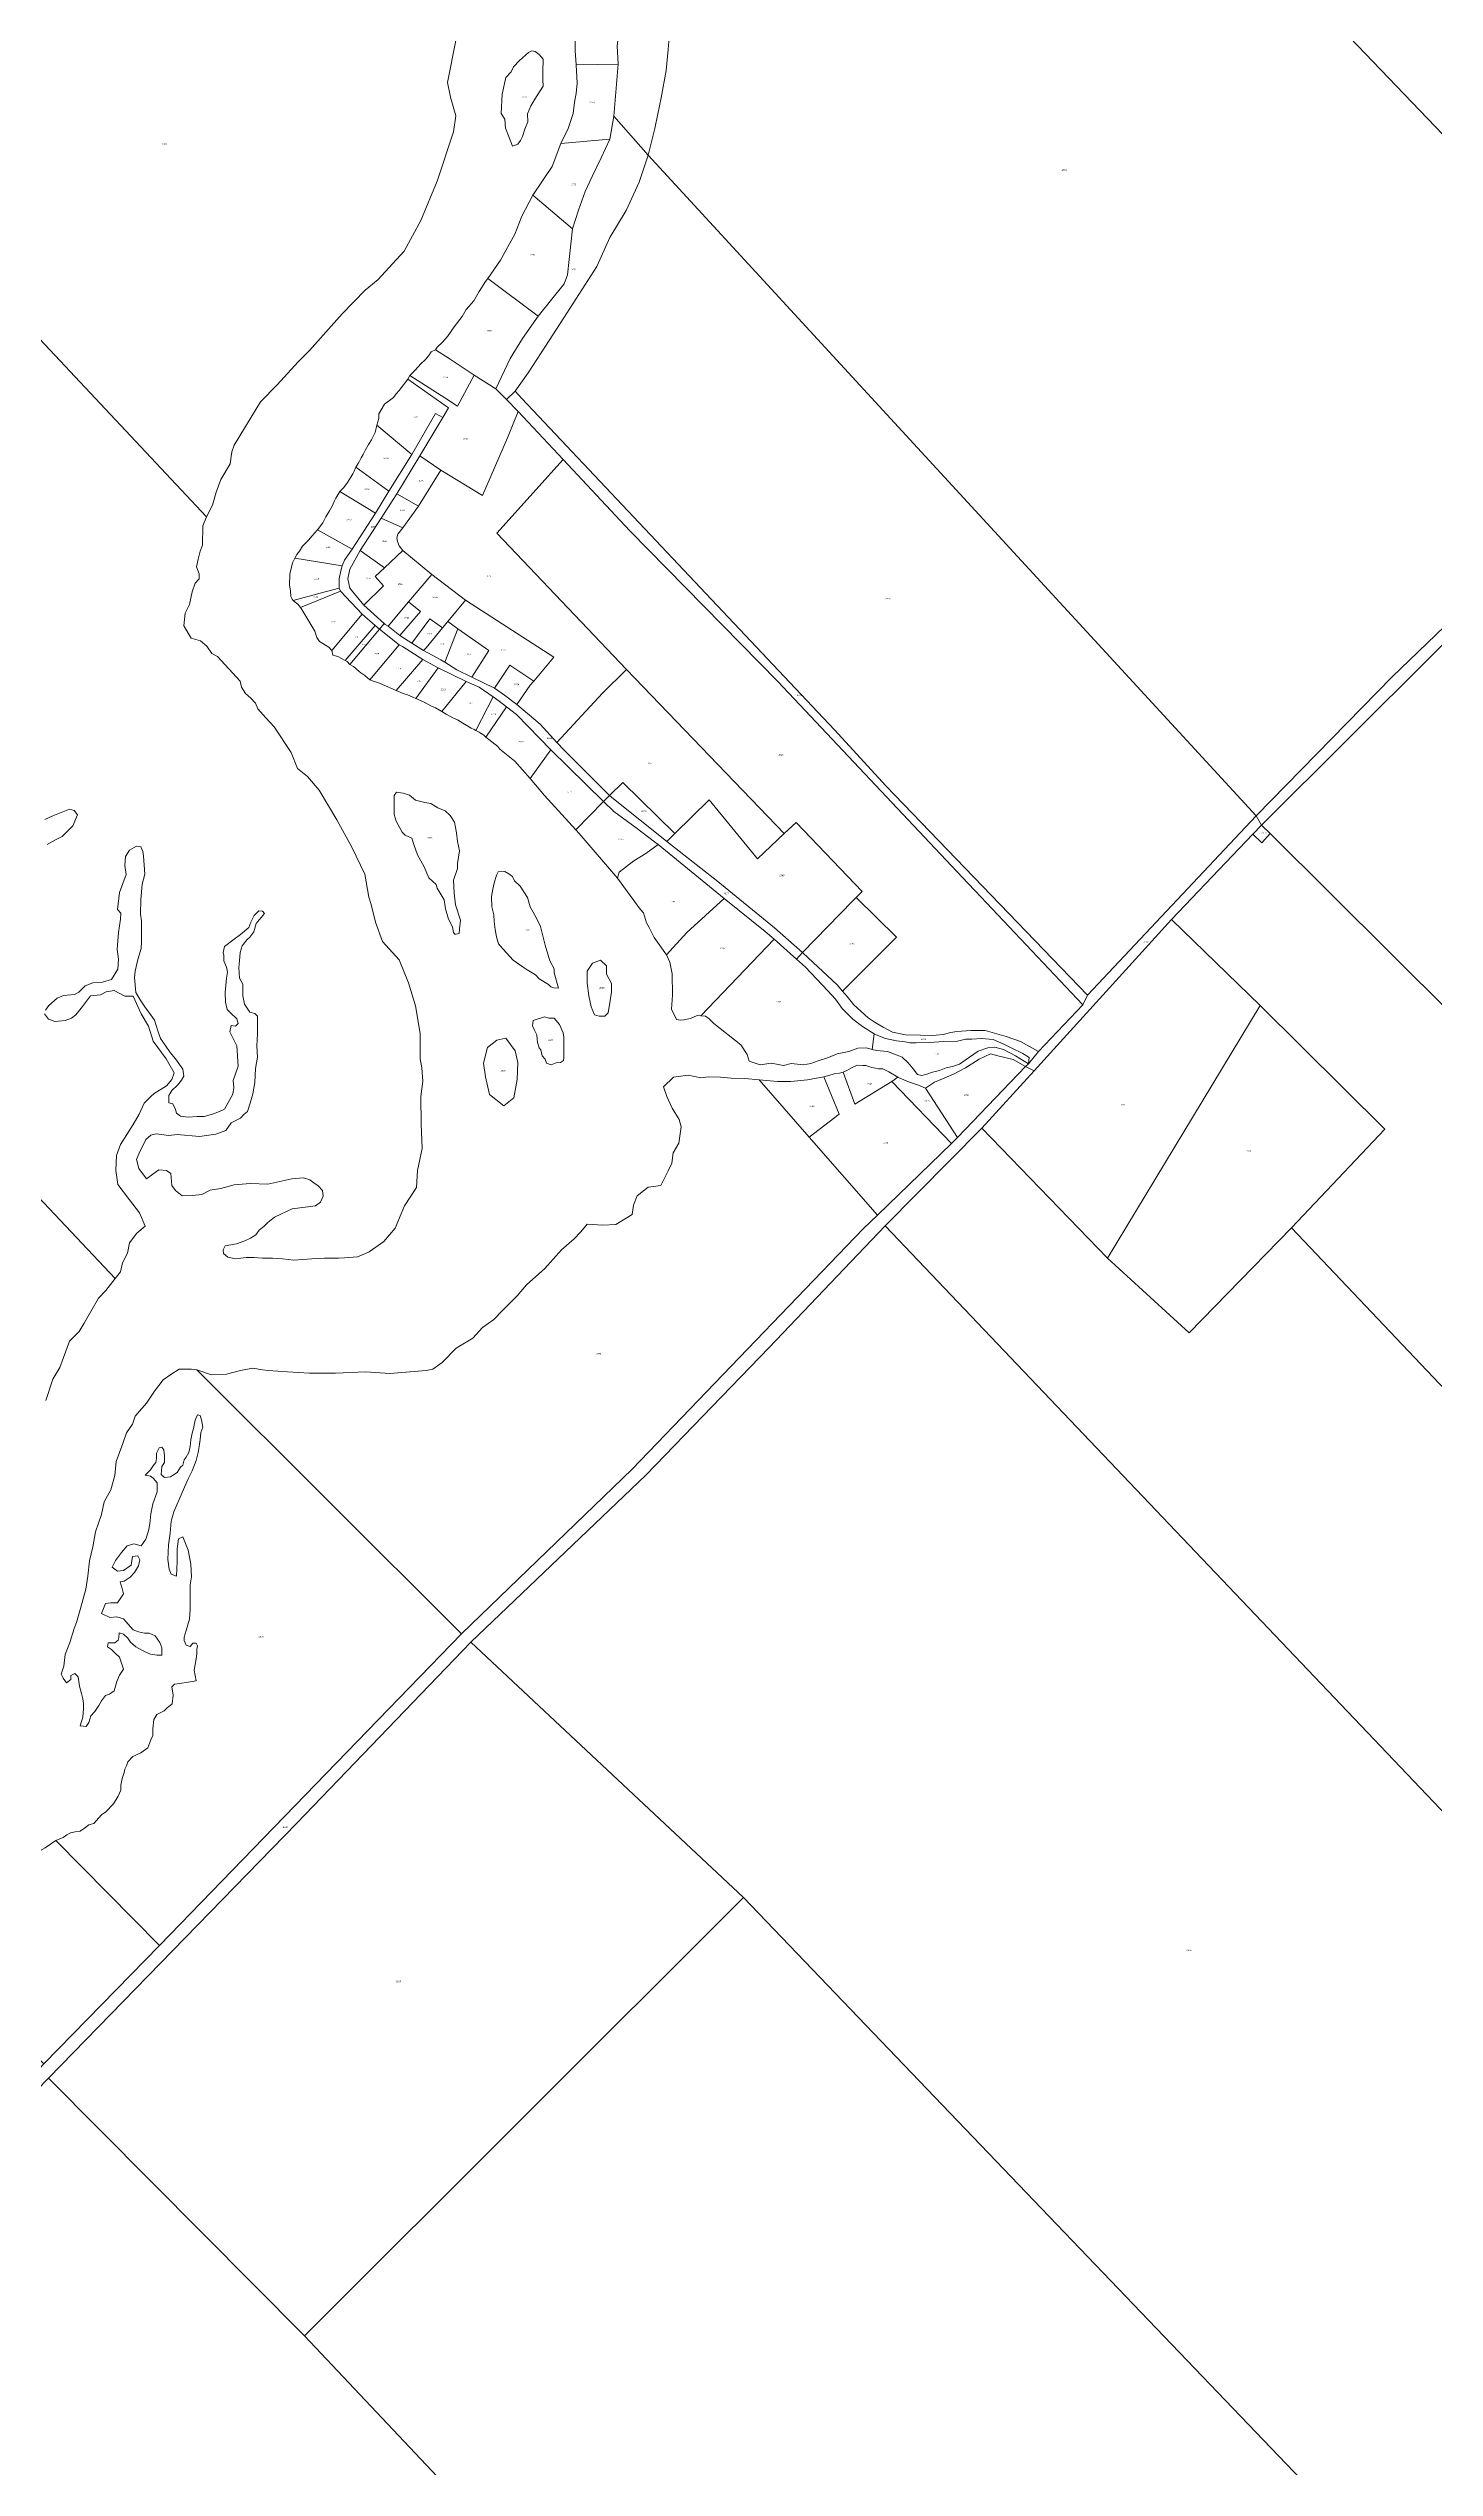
# Model space of a CAD drawing. Header units: metres. Extents: x 208626 to 229755, y 5040476 to 5064226.
# Drawn here: x 222826 to 224205, y 5048913 to 5051319 of the extents above; entities that cross this region are included whole.
import ezdxf

# ---------------------------------------------------------------- set-up
doc = ezdxf.new("R2010")
doc.units = ezdxf.units.M
doc.header["$LTSCALE"] = 0.56
doc.layers.add('6', color=7, linetype='Continuous', lineweight=13)
doc.layers.add('61', color=7, linetype='Continuous')

msp = doc.modelspace()

# ---------------------------------------------------------------- linework, layer by layer
at = {"layer": '6'}
msp.add_line((223649.9936, 5050322.1465), (223645.7301, 5050323.2212), dxfattribs=at)
for points in [[(223431.0944, 5052048.997), (223573.589, 5052203.8825), (223709.7287, 5052340.9046), (223720.8935, 5052352.0693), (223833.716, 5052475.9529), (224853.9733, 5051402.7264), (224454.3678, 5050984.5279), (224430.7102, 5051006.7648)], [(223344.7595, 5051368.2271), (223347.1307, 5051378.3045), (223405.137, 5051378.5748), (223402.8777, 5051367.905), (223396.8951, 5051350.1392), (223393.9636, 5051336.2144), (223391.9512, 5051321.3483), (223393.008, 5051302.9791), (223351.0826, 5051302.6249), (223350.0758, 5051316.6331), (223350.2815, 5051324.5523), (223348.5138, 5051341.9467), (223345.1547, 5051358.94)], [(223276.5351, 5051254.0937), (223277.4743, 5051273.346), (223281.2308, 5051289.7809), (223286.3961, 5051295.6505), (223288.7439, 5051300.3462), (223294.8483, 5051306.9201), (223303.7701, 5051314.668), (223307.0571, 5051316.3115), (223310.344, 5051315.6072), (223314.3575, 5051312.8979), (223318.3267, 5051308.0941), (223317.8571, 5051295.8853), (223317.8571, 5051287.4331), (223318.3267, 5051281.3287), (223311.7527, 5051270.9982), (223306.1179, 5051261.6068), (223302.8309, 5051253.6242), (223302.9134, 5051245.664), (223300.0524, 5051238.5114), (223297.6657, 5051231.0849), (223295.7874, 5051227.0936), (223292.97, 5051223.5718), (223287.8048, 5051221.6935), (223284.5178, 5051230.1458), (223280.7612, 5051239.5371), (223280.2917, 5051248.4589)], [(223335.8151, 5051224.2063), (223343.2775, 5051238.9987), (223348.2174, 5051254.2137), (223349.6006, 5051265.4767), (223351.0826, 5051273.9733), (223352.0706, 5051284.2484), (223351.0826, 5051302.6249), (223393.008, 5051302.9791), (223388.7439, 5051251.386), (223384.4524, 5051228.4978)], [(223271.047, 5050980.249), (223285.306, 5051010.268), (223297.6889, 5051030.1556), (223313.2211, 5051052.3804), (223339.1979, 5051084.5428), (223342.3421, 5051093.5707), (223347.5678, 5051139.2285), (223353.426, 5051157.7794), (223359.9782, 5051176.4981), (223367.1078, 5051191.5076), (223375.8694, 5051209.9012), (223384.4524, 5051228.4978), (223388.7439, 5051251.386), (223422.7109, 5051212.7487), (223413.7116, 5051185.7486), (223400.7124, 5051157.7485), (223384.7132, 5051130.7483), (223371.714, 5051101.7481), (223338.7156, 5051050.7477), (223320.7164, 5051022.7475), (223303.2714, 5050996.0816), (223290.383, 5050977.8561), (223281.6521, 5050969.6439)], [(223307.9077, 5051172.8037), (223327.2321, 5051201.3182), (223335.8151, 5051224.2063), (223384.4524, 5051228.4978), (223375.8694, 5051209.9012), (223367.1078, 5051191.5076), (223359.9782, 5051176.4981), (223353.426, 5051157.7794), (223347.5678, 5051139.2285)], [(223290.383, 5050977.8561), (223303.2714, 5050996.0816), (223320.7164, 5051022.7475), (223338.7156, 5051050.7477), (223371.714, 5051101.7481), (223384.7132, 5051130.7483), (223400.7124, 5051157.7485), (223413.7116, 5051185.7486), (223422.7109, 5051212.7487), (224027.6065, 5050555.4274), (223859.8653, 5050377.0473), (223659.5163, 5050585.1417), (223608.1005, 5050641.1117), (223297.1273, 5050970.7048)], [(223263.2508, 5051089.8131), (223275.7337, 5051108.3351), (223290.0388, 5051134.0843), (223297.0399, 5051152.0561), (223307.9077, 5051172.8037), (223347.5678, 5051139.2285), (223342.3421, 5051093.5707), (223339.1979, 5051084.5428), (223313.2211, 5051052.3804)], [(223211.009, 5051018.8985), (223212.8852, 5051021.5251), (223218.0011, 5051026.7797), (223223.1386, 5051032.3124), (223229.6593, 5051041.797), (223237.7608, 5051052.0721), (223241.7127, 5051058.9879), (223249.2214, 5051067.6822), (223254.7541, 5051076.9693), (223260.8796, 5051086.8491), (223263.2508, 5051089.8131), (223313.2211, 5051052.3804), (223297.6889, 5051030.1556), (223285.306, 5051010.268), (223271.047, 5050980.249), (223249.6585, 5050993.7576), (223224.8928, 5051010.268)], [(223185.5952, 5050993.3858), (223190.9303, 5050998.9185), (223196.6606, 5051005.2416), (223200.8102, 5051008.9959), (223204.3669, 5051013.5407), (223206.7381, 5051016.8998), (223211.009, 5051018.8985), (223224.8928, 5051010.268), (223249.6585, 5050993.7576), (223233.148, 5050962.9881), (223220.39, 5050971.2433)], [(223152.9007, 5050943.9299), (223154.6087, 5050950.7619), (223154.7234, 5050955.4834), (223160.352, 5050964.8643), (223169.2918, 5050971.5888), (223172.1586, 5050975.4045), (223174.925, 5050978.566), (223183.6192, 5050989.829), (223217.3881, 5050965.99), (223224.0493, 5050961.1695), (223218.3953, 5050951.8107), (223211.1907, 5050955.5344), (223187.4742, 5050914.9869)], [(223183.6192, 5050989.829), (223185.5952, 5050993.3858), (223220.39, 5050971.2433), (223233.148, 5050962.9881), (223249.6585, 5050993.7576), (223271.047, 5050980.249), (223281.6521, 5050969.6439), (223293.5612, 5050957.7348), (223282.9337, 5050931.4903), (223257.9137, 5050874.0569), (223216.5574, 5050899.479), (223195.6243, 5050913.4568), (223218.3953, 5050951.8107), (223224.0493, 5050961.1695), (223217.3881, 5050965.99)], [(223281.6521, 5050969.6439), (223290.383, 5050977.8561), (223297.1273, 5050970.7048), (223608.1005, 5050641.1117), (223659.5163, 5050585.1417), (223859.8653, 5050377.0473), (223855.0988, 5050367.5144), (223748.1547, 5050480.8509), (223740.7767, 5050488.6699), (223551.628, 5050689.1245), (223404.5415, 5050838.8819), (223338.1896, 5050909.9406), (223293.5612, 5050957.7348)], [(224027.6065, 5050555.4274), (224163.2107, 5050693.762), (224258.717, 5050785.7625), (224300.7157, 5050825.7631), (224432.7114, 5050961.7649), (224454.3678, 5050984.5279), (224463.5423, 5050974.9815), (224033.0671, 5050546.3265)], [(224033.0671, 5050546.3265), (224463.5423, 5050974.9815), (224960.7216, 5050454.7739), (225477.0583, 5049926.6098), (225275.6601, 5049722.5987), (225073.7454, 5049525.7771), (225066.7456, 5049518.777), (224041.6313, 5050537.813)], [(223115.4418, 5050791.2002), (223116.8826, 5050799.1247), (223118.118, 5050804.1226), (223120.5631, 5050809.7055), (223128.3289, 5050820.7537), (223151.4312, 5050856.6258), (223164.8188, 5050878.5933), (223187.4742, 5050914.9869), (223211.1907, 5050955.5344), (223218.3953, 5050951.8107), (223195.6243, 5050913.4568), (223172.6182, 5050875.8452), (223157.1768, 5050851.6891), (223136.3337, 5050819.2963), (223125.9331, 5050800.9182), (223123.9804, 5050791.1546), (223125.9331, 5050781.8791), (223139.9358, 5050764.9052), (223139.9521, 5050764.9215), (223159.9252, 5050746.9505), (223155.3724, 5050741.249), (223151.1021, 5050744.7337), (223138.1347, 5050756.2603), (223116.5049, 5050779.0679), (223115.4471, 5050781.8775)], [(223131.7212, 5050902.2541), (223134.1124, 5050906.0118), (223135.4789, 5050908.403), (223137.1869, 5050911.4774), (223139.2365, 5050914.8935), (223141.6277, 5050919.6759), (223144.3606, 5050924.8), (223147.435, 5050929.5825), (223151.1927, 5050936.7562), (223152.9007, 5050943.9299), (223187.4742, 5050914.9869), (223164.8188, 5050878.5933)], [(223172.7822, 5050831.9813), (223173.5868, 5050835.7359), (223178.6824, 5050841.9043), (223194.1234, 5050863.5502), (223216.5574, 5050899.479), (223257.9137, 5050874.0569), (223282.9337, 5050931.4903), (223293.5612, 5050957.7348), (223338.1896, 5050909.9406), (223272.3125, 5050836.6806), (223401.2236, 5050701.2349), (223377.4611, 5050677.4725), (223332.0324, 5050628.502), (223315.3478, 5050646.6526), (223292.1707, 5050666.3591), (223305.3287, 5050685.3515), (223308.9118, 5050689.5888), (223329.0437, 5050713.3958), (223240.9365, 5050769.9785), (223207.3882, 5050795.7249), (223178.4979, 5050819.2832), (223174.9277, 5050824.2039), (223173.3186, 5050828.2267)], [(223115.9452, 5050878.0723), (223120.0286, 5050882.0841), (223123.5227, 5050887.2235), (223126.9387, 5050892.3476), (223128.9884, 5050895.7636), (223130.3548, 5050898.4965), (223131.7212, 5050902.2541), (223164.8188, 5050878.5933), (223151.4312, 5050856.6258)], [(223172.6182, 5050875.8452), (223195.6243, 5050913.4568), (223216.5574, 5050899.479), (223194.1234, 5050863.5502)], [(223272.3125, 5050836.6806), (223338.1896, 5050909.9406), (223404.5415, 5050838.8819), (223551.628, 5050689.1245), (223740.7767, 5050488.6699), (223748.1547, 5050480.8509), (223855.0988, 5050367.5144), (223811.3099, 5050321.1966), (223793.1347, 5050330.9715), (223778.9343, 5050336.1392), (223758.1806, 5050342.0932), (223743.8812, 5050342.0932), (223730.0047, 5050340.9272), (223723.9026, 5050339.9101), (223716.4444, 5050338.2151), (223709.3252, 5050337.5371), (223704.9181, 5050337.1981), (223693.7308, 5050337.5371), (223678.8144, 5050337.8761), (223666.0289, 5050340.5044), (223656.496, 5050345.2709), (223648.5518, 5050350.0373), (223641.5593, 5050354.4972), (223627.5486, 5050367.4749), (223620.9048, 5050375.8518), (223616.1741, 5050381.2351), (223666.3366, 5050431.0968), (223666.6962, 5050431.4542), (223669.9091, 5050434.7162), (223629.857, 5050474.2496), (223635.7823, 5050480.3077), (223570.125, 5050549.034), (223558.241, 5050537.8702), (223401.2236, 5050701.2349)], [(223093.7369, 5050839.9241), (223099.0382, 5050846.9448), (223102.1187, 5050852.8909), (223105.7007, 5050858.7296), (223108.3514, 5050863.3861), (223110.214, 5050868.186), (223112.005, 5050871.4814), (223115.9452, 5050878.0723), (223151.4312, 5050856.6258), (223128.3289, 5050820.7537)], [(223157.1768, 5050851.6891), (223172.6182, 5050875.8452), (223194.1234, 5050863.5502), (223178.6824, 5050841.9043)], [(223136.3337, 5050819.2963), (223157.1768, 5050851.6891), (223178.6824, 5050841.9043), (223173.5868, 5050835.7359), (223172.7822, 5050831.9813), (223173.3186, 5050828.2267), (223174.9277, 5050824.2039), (223178.4979, 5050819.2832), (223160.4456, 5050802.2125)], [(223071.3137, 5050811.6623), (223073.1763, 5050815.4234), (223075.9703, 5050818.8621), (223078.9075, 5050823.8052), (223084.7103, 5050829.7513), (223088.3639, 5050834.1213), (223090.6564, 5050836.7004), (223093.7369, 5050839.9241), (223128.3289, 5050820.7537), (223120.5631, 5050809.7055), (223118.118, 5050804.1226)], [(223065.9407, 5050785.0124), (223066.084, 5050796.0449), (223069.0212, 5050807.149), (223071.3137, 5050811.6623), (223118.118, 5050804.1226), (223116.8826, 5050799.1247), (223115.4418, 5050791.2002), (223115.4471, 5050781.8775), (223096.2624, 5050776.8533), (223069.666, 5050769.5382), (223068.3765, 5050771.1143), (223067.0869, 5050773.6933), (223067.0153, 5050779.2096)], [(223123.9804, 5050791.1546), (223125.9331, 5050800.9182), (223136.3337, 5050819.2963), (223160.4456, 5050802.2125), (223150.9546, 5050793.6299), (223159.3938, 5050784.3467), (223139.9521, 5050764.9215), (223139.9358, 5050764.9052), (223125.9331, 5050781.8791)], [(223139.9521, 5050764.9215), (223159.3938, 5050784.3467), (223150.9546, 5050793.6299), (223160.4456, 5050802.2125), (223178.4979, 5050819.2832), (223207.3882, 5050795.7249), (223184.1917, 5050768.3954), (223163.9581, 5050744.1666), (223161.1879, 5050745.8143), (223159.9252, 5050746.9505)], [(223175.5961, 5050735.0081), (223196.112, 5050758.6895), (223184.1917, 5050768.3954), (223207.3882, 5050795.7249), (223240.9365, 5050769.9785), (223223.2999, 5050748.8888), (223223.3132, 5050748.8789), (223218.0481, 5050742.5055), (223205.4932, 5050751.5776), (223187.6284, 5050727.3372)], [(223069.666, 5050769.5382), (223096.2624, 5050776.8533), (223115.4471, 5050781.8775), (223116.5049, 5050779.0679), (223076.8299, 5050762.625), (223074.036, 5050765.9562), (223071.457, 5050768.1054)], [(223076.8299, 5050762.625), (223116.5049, 5050779.0679), (223138.1347, 5050756.2603), (223107.9932, 5050719.9994), (223105.056, 5050723.1515), (223095.8144, 5050729.026), (223092.9489, 5050732.9662), (223091.0146, 5050739.0555), (223078.0478, 5050760.834)], [(223107.9932, 5050719.9994), (223138.1347, 5050756.2603), (223151.1021, 5050744.7337), (223121.3898, 5050709.9699), (223114.0109, 5050714.0533), (223108.8529, 5050715.1995)], [(223163.9581, 5050744.1666), (223184.1917, 5050768.3954), (223196.112, 5050758.6895), (223175.5961, 5050735.0081)], [(223187.6284, 5050727.3372), (223205.4932, 5050751.5776), (223218.0481, 5050742.5055), (223201.7248, 5050722.7462), (223199.3079, 5050720.0385)], [(223199.3079, 5050720.0385), (223201.7248, 5050722.7462), (223218.0481, 5050742.5055), (223223.3132, 5050748.8789), (223233.229, 5050741.4918), (223220.488, 5050708.3142), (223216.3988, 5050710.7389)], [(223223.2999, 5050748.8888), (223240.9365, 5050769.9785), (223329.0437, 5050713.3958), (223308.9118, 5050689.5888), (223285.0986, 5050705.4713), (223269.8098, 5050682.5256), (223247.1435, 5050693.5272), (223264.2067, 5050719.8795), (223233.229, 5050741.4918), (223223.3132, 5050748.8789)], [(223121.3898, 5050709.9699), (223151.1021, 5050744.7337), (223155.3724, 5050741.249), (223125.9031, 5050706.1013), (223123.1091, 5050709.1102)], [(223125.9031, 5050706.1013), (223155.3724, 5050741.249), (223175.0577, 5050725.5299), (223145.8905, 5050690.8063), (223140.8041, 5050695.033), (223136.864, 5050697.8628), (223135.2162, 5050698.9374), (223129.7, 5050704.0954)], [(223145.8905, 5050690.8063), (223175.0577, 5050725.5299), (223178.4341, 5050723.8367), (223198.6493, 5050710.8744), (223171.9674, 5050680.2036), (223158.4991, 5050686.078), (223153.8425, 5050688.1556), (223150.2606, 5050689.0153)], [(223155.3724, 5050741.249), (223159.9252, 5050746.9505), (223161.1879, 5050745.8143), (223163.9581, 5050744.1666), (223175.5961, 5050735.0081), (223187.6284, 5050727.3372), (223199.3079, 5050720.0385), (223216.3988, 5050710.7389), (223220.488, 5050708.3142), (223232.4434, 5050700.6628), (223247.1435, 5050693.5272), (223269.8098, 5050682.5256), (223279.6484, 5050675.5315), (223292.1707, 5050666.3591), (223315.3478, 5050646.6526), (223332.0324, 5050628.502), (223339.073, 5050620.8428), (223384.4154, 5050575.7604), (223378.4531, 5050569.6773), (223326.0544, 5050621.0362), (223291.8495, 5050656.4503), (223281.9185, 5050664.0079), (223274.3405, 5050669.5972), (223268.4823, 5050673.9908), (223254.5285, 5050683.4613), (223241.7781, 5050689.1843), (223213.793, 5050702.5756), (223198.6493, 5050710.8744), (223178.4341, 5050723.8367), (223175.0577, 5050725.5299)], [(223220.488, 5050708.3142), (223233.229, 5050741.4918), (223264.2067, 5050719.8795), (223247.1435, 5050693.5272), (223232.4434, 5050700.6628)], [(223171.9674, 5050680.2036), (223198.6493, 5050710.8744), (223213.793, 5050702.5756), (223191.525, 5050672.2158), (223188.6594, 5050673.6486), (223183.1432, 5050675.9769), (223178.8448, 5050677.0514)], [(223191.525, 5050672.2158), (223213.793, 5050702.5756), (223241.7781, 5050689.1843), (223217.3153, 5050659.4639), (223211.2259, 5050663.0459), (223206.3544, 5050664.8369), (223199.8352, 5050668.6338)], [(223269.8098, 5050682.5256), (223285.0986, 5050705.4713), (223308.9118, 5050689.5888), (223305.3287, 5050685.3515), (223292.1707, 5050666.3591), (223279.6484, 5050675.5315)], [(223332.0324, 5050628.502), (223377.4611, 5050677.4725), (223401.2236, 5050701.2349), (223558.241, 5050537.8702), (223531.6158, 5050512.8586), (223483.2968, 5050571.3154), (223449.3324, 5050537.8106), (223397.5991, 5050588.8196), (223384.4154, 5050575.7604), (223339.073, 5050620.8428)], [(223217.3153, 5050659.4639), (223241.7781, 5050689.1843), (223254.5285, 5050683.4613), (223268.4823, 5050673.9908), (223251.1292, 5050640.4078), (223249.4815, 5050641.2674), (223246.4726, 5050642.8435), (223238.4489, 5050647.715), (223232.9327, 5050651.0821), (223228.2761, 5050652.8731), (223221.7569, 5050656.7416)], [(223251.1292, 5050640.4078), (223268.4823, 5050673.9908), (223274.3405, 5050669.5972), (223281.9185, 5050664.0079), (223261.3007, 5050633.7671), (223259.4394, 5050635.4646), (223258.0782, 5050636.6109), (223257.0753, 5050637.184), (223255.6425, 5050638.1869), (223254.4962, 5050638.7601), (223253.2067, 5050639.4765)], [(223261.3007, 5050633.7671), (223281.9185, 5050664.0079), (223291.8495, 5050656.4503), (223326.0544, 5050621.0362), (223305.4969, 5050592.5322), (223290.1348, 5050609.9374), (223275.1346, 5050621.9372), (223273.1124, 5050624.4162)], [(223305.4969, 5050592.5322), (223326.0544, 5050621.0362), (223378.4531, 5050569.6773), (223350.7885, 5050541.6612), (223319.6209, 5050575.693)], [(223384.4154, 5050575.7604), (223397.5991, 5050588.8196), (223449.3324, 5050537.8106), (223441.469, 5050530.0711), (223386.2228, 5050573.9634)], [(223350.7885, 5050541.6612), (223378.4531, 5050569.6773), (223388.5751, 5050559.7562), (223410.6934, 5050543.5163), (223428.9243, 5050529.7793), (223432.8395, 5050527.0514), (223420.4447, 5050518.1156), (223408.3381, 5050510.9093), (223393.9256, 5050499.6676), (223392.1961, 5050493.6143), (223354.1613, 5050537.9784)], [(223378.4531, 5050569.6773), (223384.4154, 5050575.7604), (223386.2228, 5050573.9634), (223441.469, 5050530.0711), (223491.9395, 5050490.1031), (223548.4447, 5050444.0313), (223576.2698, 5050419.461), (223570.4388, 5050412.8574), (223548.247, 5050432.8883), (223539.2186, 5050440.461), (223498.247, 5050473.4054), (223432.8395, 5050527.0514), (223428.9243, 5050529.7793), (223410.6934, 5050543.5163), (223388.5751, 5050559.7562)], [(223441.469, 5050530.0711), (223449.3324, 5050537.8106), (223483.2968, 5050571.3154), (223531.6158, 5050512.8586), (223558.241, 5050537.8702), (223570.125, 5050549.034), (223635.7823, 5050480.3077), (223629.857, 5050474.2496), (223626.5281, 5050470.8461), (223576.2698, 5050419.461), (223548.4447, 5050444.0313), (223491.9395, 5050490.1031)], [(223798.2352, 5050306.254), (223801.3482, 5050308.7444), (223811.3099, 5050321.1966), (223855.0988, 5050367.5144), (223859.8653, 5050377.0473), (224027.6065, 5050555.4274), (224033.0671, 5050546.3265), (224024.4688, 5050537.3068), (223943.4915, 5050452.3604), (223806.7072, 5050302.0514)], [(223943.4915, 5050452.3604), (224024.4688, 5050537.3068), (224033.4868, 5050528.7635), (224041.6313, 5050537.813), (225066.7456, 5049518.777), (224865.7525, 5049299.7742), (224062.7348, 5050145.7605), (224155.7317, 5050243.7618), (224031.7292, 5050366.7597)], [(224024.4688, 5050537.3068), (224033.0671, 5050546.3265), (224041.6313, 5050537.813), (224033.4868, 5050528.7635)], [(223392.1961, 5050493.6143), (223393.9256, 5050499.6676), (223408.3381, 5050510.9093), (223420.4447, 5050518.1156), (223432.8395, 5050527.0514), (223498.247, 5050473.4054), (223461.0881, 5050439.4231), (223440.9105, 5050417.2277), (223428.846, 5050434.6011), (223423.6154, 5050444.3233), (223421.0252, 5050449.1744), (223417.9914, 5050459.1861), (223414.6541, 5050462.8268), (223408.5864, 5050471.3216)], [(223266.8179, 5050475.1729), (223268.0595, 5050482.6223), (223269.4749, 5050488.6247), (223271.7182, 5050496.4764), (223273.6466, 5050499.6939), (223280.1648, 5050500.0043), (223284.1999, 5050497.8315), (223287.6142, 5050495.038), (223289.665, 5050490.868), (223295.374, 5050485.7262), (223302.8234, 5050474.2417), (223305.3685, 5050465.0695), (223309.9624, 5050456.7046), (223313.3767, 5050450.4968), (223315.5494, 5050445.5305), (223316.4806, 5050441.4954), (223320.2053, 5050426.907), (223324.8963, 5050411.3435), (223329.2067, 5050403.3172), (223329.1546, 5050399.2646), (223333.5807, 5050384.2993), (223328.5859, 5050384.3833), (223325.7924, 5050385.6249), (223323.6196, 5050387.7976), (223314.3419, 5050393.2824), (223310.5832, 5050397.4198), (223302.513, 5050402.386), (223298.4779, 5050405.1796), (223288.5454, 5050412.0082), (223278.5414, 5050423.0764), (223273.9569, 5050428.1485), (223271.7842, 5050435.2876), (223270.5966, 5050442.636), (223269.6115, 5050450.4968), (223269.3011, 5050457.015), (223267.1283, 5050465.0852)], [(223440.9105, 5050417.2277), (223461.0881, 5050439.4231), (223498.247, 5050473.4054), (223539.2186, 5050440.461), (223548.247, 5050432.8883), (223475.2529, 5050356.5762), (223471.5435, 5050356.8136), (223464.7237, 5050353.972), (223458.3235, 5050352.7453), (223454.9679, 5050352.2788), (223451.0324, 5050352.9146), (223446.072, 5050363.2797), (223446.9728, 5050377.2419), (223446.5224, 5050398.4103), (223444.2704, 5050410.1205)], [(223576.2698, 5050419.461), (223626.5281, 5050470.8461), (223629.857, 5050474.2496), (223669.9091, 5050434.7162), (223666.6962, 5050431.4542), (223666.3366, 5050431.0968), (223616.1741, 5050381.2351), (223610.7527, 5050387.4043), (223582.0465, 5050414.3601)], [(223754.6659, 5050244.8597), (223806.7072, 5050302.0514), (223943.4915, 5050452.3604), (224031.7292, 5050366.7597), (223879.7366, 5050115.7577)], [(223362.0567, 5050389.058), (223362.0567, 5050401.1182), (223367.3134, 5050408.9411), (223375.1983, 5050411.8747), (223381.4406, 5050406.3335), (223381.4406, 5050398.1847), (223386.3686, 5050388.7321), (223386.3686, 5050380.2573), (223385.0545, 5050371.7826), (223383.0832, 5050359.7223), (223379.7979, 5050356.1368), (223373.8842, 5050356.1368), (223369.2846, 5050357.7666), (223365.9992, 5050365.5895), (223363.6994, 5050376.3459)], [(223475.2529, 5050356.5762), (223548.247, 5050432.8883), (223570.4388, 5050412.8574), (223579.2459, 5050404.908), (223601.6507, 5050381.453), (223609.0023, 5050373.0512), (223615.6537, 5050363.9492), (223626.506, 5050353.447), (223635.9581, 5050346.0954), (223647.6958, 5050338.6873), (223645.7301, 5050323.2212), (223639.9533, 5050324.6773), (223631.2517, 5050324.6106), (223622.3424, 5050320.9953), (223610.78, 5050318.7366), (223602.2554, 5050315.3268), (223592.0257, 5050311.9169), (223584.6377, 5050309.0753), (223577.2496, 5050307.9387), (223564.9756, 5050309.2326), (223557.3587, 5050307.3704), (223545.1583, 5050309.683), (223534.3489, 5050307.8814), (223523.0891, 5050311.4846), (223521.2875, 5050318.2405), (223514.982, 5050327.6987), (223488.0098, 5050348.8807), (223483.3036, 5050353.5869), (223479.942, 5050356.2762)], [(223879.7366, 5050115.7577), (224031.7292, 5050366.7597), (224155.7317, 5050243.7618), (224062.7348, 5050145.7605), (223961.1695, 5050041.2234)], [(223307.7897, 5050346.5155), (223308.4104, 5050352.1025), (223319.5845, 5050355.5169), (223323.93, 5050354.2753), (223329.2067, 5050354.2753), (223334.4834, 5050348.0675), (223338.2081, 5050339.6869), (223338.8288, 5050335.3414), (223338.7019, 5050322.4302), (223338.8015, 5050314.5409), (223338.5184, 5050312.062), (223335.4145, 5050310.1996), (223331.3794, 5050309.8893), (223326.1028, 5050308.0269), (223321.7573, 5050309.5789), (223320.2053, 5050313.614), (223317.3994, 5050316.695), (223315.8598, 5050322.9257), (223314.3079, 5050324.7881), (223312.7047, 5050329.9853), (223312.4455, 5050333.479), (223312.1351, 5050337.8245), (223309.2062, 5050342.9134)], [(223258.8955, 5050309.5257), (223262.838, 5050325.1714), (223272.037, 5050332.3423), (223281.2361, 5050334.2981), (223290.4352, 5050321.9119), (223293.0635, 5050310.1776), (223292.4065, 5050293.2281), (223289.1211, 5050274.9748), (223279.2649, 5050267.1519), (223264.8092, 5050278.2343), (223260.8667, 5050295.8357)], [(223698.5459, 5050284.5316), (223707.5542, 5050290.7936), (223715.557, 5050294.0888), (223727.2578, 5050298.7827), (223738.624, 5050304.9162), (223752.2758, 5050313.3898), (223763.3691, 5050318.7062), (223770.8404, 5050316.8383), (223785.783, 5050313.1027), (223798.2352, 5050306.254), (223730.4198, 5050235.6723)], [(223533.055, 5050293.0784), (223551.4225, 5050291.4476), (223558.5308, 5050291.3114), (223564.7569, 5050291.3114), (223581.3798, 5050293.0177), (223597.5092, 5050296.0495), (223612.6978, 5050258.9357), (223582.8909, 5050236.0443)], [(223582.8909, 5050236.0443), (223612.6978, 5050258.9357), (223597.5092, 5050296.0495), (223608.0084, 5050298.9924), (223613.2862, 5050299.6401), (223616.7616, 5050300.5879), (223628.263, 5050268.8975), (223665.1863, 5050291.2643), (223724.7346, 5050229.7551), (223650.9467, 5050158.4795)], [(223616.7616, 5050300.5879), (223620.5831, 5050302.1361), (223622.9225, 5050303.4314), (223625.6129, 5050305.2798), (223630.7677, 5050307.542), (223636.3014, 5050307.166), (223639.445, 5050307.166), (223643.2174, 5050305.9085), (223645.1036, 5050305.2798), (223648.876, 5050304.651), (223652.0197, 5050304.0223), (223656.4208, 5050304.0223), (223662.0794, 5050300.8786), (223671.3061, 5050295.5011), (223665.1863, 5050291.2643), (223628.263, 5050268.8975)], [(223665.1863, 5050291.2643), (223671.3061, 5050295.5011), (223680.9414, 5050291.4476), (223691.6298, 5050287.6753), (223698.5459, 5050284.5316), (223730.4198, 5050235.6723), (223724.7346, 5050229.7551)], [(223658.7371, 5050147.7542), (223754.6659, 5050244.8597), (223879.7366, 5050115.7577), (223961.1695, 5050041.2234), (224062.7348, 5050145.7605), (224865.7525, 5049299.7742), (224670.7592, 5049084.7716)], [(223246.3038, 5049733.8055), (223420.2937, 5049899.6076), (223543.1479, 5050026.8154), (223658.7371, 5050147.7542), (224670.7592, 5049084.7716), (224286.0008, 5048678.0242), (223517.7552, 5049479.7532)], [(222826.0911, 5049300.0643), (223073.3373, 5049553.6747), (223246.3038, 5049733.8055), (223517.7552, 5049479.7532), (223080.7688, 5049043.7473)], [(222678.1442, 5049460.5824), (222684.5611, 5049463.4344), (222702.9207, 5049469.3166), (222713.6156, 5049474.3075), (222727.519, 5049479.2985), (222734.4707, 5049482.6852), (222741.4224, 5049487.3197), (222754.2563, 5049493.7366), (222764.4165, 5049498.3711), (222773.3289, 5049502.4708), (222781.1718, 5049507.1053), (222809.1568, 5049521.5434), (222822.882, 5049529.0298), (222833.2204, 5049536.338), (222936.5506, 5049432.1315), (222821.581, 5049314.197)], [(223080.7688, 5049043.7473), (223517.7552, 5049479.7532), (224286.0008, 5048678.0242), (224070.7788, 5048455.7634), (223851.7855, 5048241.7604), (223659.7812, 5048445.7571), (223317.774, 5048792.7513)], [(222436.9353, 5048897.251), (222583.0951, 5049050.1274), (222826.0911, 5049300.0643), (223080.7688, 5049043.7473), (223317.774, 5048792.7513), (222937.7861, 5048404.7462)]]:
    msp.add_lwpolyline(points, close=True, dxfattribs=at)
for points in [[(223235.7587, 5051846.9365), (223431.0944, 5052048.997), (224430.7102, 5051006.7648)], [(223231.2631, 5051326.6869), (223223.2013, 5051284.9124), (223226.1329, 5051270.2547), (223231.4566, 5051251.7459), (223229.1088, 5051235.7806), (223212.9722, 5051186.6491), (223196.4834, 5051147.7828), (223179.9946, 5051117.1608), (223164.6836, 5051100.672), (223154.0837, 5051088.8943), (223141.1282, 5051078.2944), (223118.3273, 5051054.846), (223085.8923, 5051018.501), (223074.4248, 5051007.0336), (223053.5749, 5050984.0987), (223036.895, 5050967.4188), (223010.7933, 5050924.1168), (223008.4972, 5050917.612), (223006.694, 5050905.6702), (222997.4707, 5050889.9564), (222993.0298, 5050877.317), (222989.14, 5050864.587), (222983.2342, 5050852.7753), (222620.715, 5051238.7362)], [(223444.7074, 5051341.7489), (223442.708, 5051317.7489), (223440.7086, 5051296.7489), (223435.7093, 5051269.7488), (223432.399, 5051253.797), (223429.4085, 5051239.307), (223422.7109, 5051212.7487), (223388.7439, 5051251.386), (223393.008, 5051302.9791), (223391.9512, 5051321.3483)], [(224258.717, 5050785.7625), (224163.2107, 5050693.762), (224027.6065, 5050555.4274), (223422.7109, 5051212.7487), (223429.4085, 5051239.307), (223432.399, 5051253.797), (223435.7093, 5051269.7488), (223440.7086, 5051296.7489), (223442.708, 5051317.7489), (223444.7074, 5051341.7489)], [(222620.715, 5051238.7362), (222983.2342, 5050852.7753), (222979.6037, 5050843.9117), (222979.2969, 5050824.7226), (222976.8362, 5050818.8167), (222974.8676, 5050810.9423), (222973.3911, 5050803.0678), (222975.8519, 5050796.1777), (222975.8519, 5050791.2562), (222971.8504, 5050786.7918), (222968.9617, 5050778.4602), (222966.5009, 5050765.6642), (222961.9438, 5050757.0723), (222960.5951, 5050744.5016), (222967.9774, 5050732.1978), (222977.3283, 5050729.737), (222983.7263, 5050724.3233), (222988.6478, 5050716.941), (222994.1064, 5050714.0299), (223016.7006, 5050689.3804), (223018.177, 5050683.4746), (223022.1143, 5050677.0766), (223027.528, 5050672.6472), (223031.9573, 5050667.7257), (223034.4181, 5050661.8199), (223042.2925, 5050652.9611), (223050.6592, 5050644.1023), (223067.3924, 5050618.5104), (223073.7904, 5050602.7615), (223083.6668, 5050594.6374), (223095.4451, 5050581.1067), (223113.0843, 5050551.4745), (223127.8894, 5050524.3317), (223140.7232, 5050497.4407), (223144.6604, 5050474.8016), (223147.1212, 5050467.4193), (223151.5506, 5050449.7018), (223158.4211, 5050430.4711)], [(223170.0063, 5050556.9912), (223170.0063, 5050566.8343), (223170.0063, 5050575.693), (223172.4671, 5050579.1381), (223178.8651, 5050578.1538), (223185.2631, 5050576.1852), (223191.1689, 5050571.2637), (223200.5198, 5050568.8029), (223206.4257, 5050567.8186), (223213.3158, 5050563.3892), (223220.7189, 5050560.4445), (223225.6196, 5050556.0069), (223230.049, 5050549.1168), (223232.0176, 5050538.7816), (223233.0088, 5050530.1294), (223234.9705, 5050520.5719), (223233.1754, 5050508.157), (223233.0088, 5050503.0916), (223228.9122, 5050491.6211), (223229.5569, 5050478.7389), (223231.0333, 5050466.9272), (223235.9548, 5050451.6704), (223234.9705, 5050443.3038), (223234.6475, 5050438.3649), (223231.5255, 5050437.8901), (223230.2784, 5050437.8885), (223228.9185, 5050439.4054), (223228.0804, 5050445.2724), (223224.1432, 5050452.6547), (223221.1902, 5050462.99), (223219.7138, 5050471.8487), (223212.8236, 5050483.6604), (223211.8393, 5050487.1055), (223204.457, 5050493.9956), (223200.0277, 5050504.823), (223193.1375, 5050516.6347), (223189.6924, 5050526.9699), (223187.7238, 5050533.3679), (223180.8337, 5050536.3208), (223177.8808, 5050539.2737)], [(222824.9108, 5050527.1775), (222833.1953, 5050531.6383), (222839.568, 5050534.8247), (222845.9997, 5050541.3029), (222850.4016, 5050545.6583), (222854.8625, 5050556.4918), (222851.6236, 5050560.674), (222846.937, 5050562.2362), (222830.3779, 5050555.675), (222822.3618, 5050552.031)], [(223177.8808, 5050539.2737), (223171.9749, 5050550.1011), (223170.0063, 5050556.9912)], [(222925.9378, 5050360.1115), (222922.6243, 5050364.5295), (222917.9521, 5050371.6838), (222912.854, 5050379.9683), (222911.5794, 5050394.6255), (222912.2167, 5050400.9982), (222914.8928, 5050412.5754), (222918.2063, 5050423.6204), (222918.485, 5050430.0755), (222918.7586, 5050436.8744), (222918.5894, 5050446.2443), (222918.7586, 5050451.2329), (222917.6541, 5050457.8599), (222917.9521, 5050472.3723), (222919.2267, 5050487.6668), (222922.0721, 5050497.622), (222920.672, 5050515.3707), (222919.8639, 5050520.1675), (222917.9521, 5050524.6284), (222913.4912, 5050525.2657), (222906.609, 5050521.3688), (222902.6577, 5050515.0693), (222902.0204, 5050506.1476), (222903.2955, 5050497.0698), (222896.6685, 5050479.3977), (222894.7398, 5050462.2564), (222898.1766, 5050458.8196), (222897.773, 5050452.8897), (222895.564, 5050439.6357), (222894.3732, 5050422.6653), (222895.6477, 5050413.1063), (222895.0104, 5050402.91), (222888.6377, 5050392.7137), (222879.7428, 5050390.0836), (222870.1569, 5050389.5273), (222862.5097, 5050386.341), (222856.3101, 5050380.0856), (222851.936, 5050377.8986), (222841.0007, 5050376.9613), (222834.752, 5050374.1493)], [(223007.9758, 5050250.0502), (223017.164, 5050254.9214), (223020.7499, 5050258.7903), (223024.0886, 5050261.3597), (223026.5881, 5050269.7955), (223029.4, 5050279.1686), (223031.5069, 5050290.3892), (223031.97, 5050304.3341), (223034.179, 5050315.3792), (223033.5239, 5050326.6943), (223034.1962, 5050338.796), (223034.1962, 5050356.2762), (223031.5069, 5050358.9655), (223026.2756, 5050360.4021), (223020.9642, 5050368.213), (223019.4052, 5050376.4457), (223019.402, 5050388.209), (223015.9652, 5050394.1453), (223015.3713, 5050404.683), (223016.0436, 5050411.4061), (223016.716, 5050419.4739), (223018.7329, 5050426.1971), (223023.4391, 5050432.248), (223026.2756, 5050434.762), (223030.3373, 5050440.0735), (223032.8516, 5050448.3836), (223040.9601, 5050458.5072), (223039.0855, 5050460.6943), (223035.3363, 5050461.0067), (223030.8346, 5050456.4513), (223027.473, 5050449.7282), (223025.4561, 5050444.3497), (223017.215, 5050437.574), (223010.6651, 5050432.9203), (223001.2527, 5050425.5248), (223000.0309, 5050419.4526), (223000.6558, 5050416.6407), (223000.6558, 5050411.3293), (223003.1553, 5050405.0806), (223004.0926, 5050400.0816)], [(223158.4211, 5050430.4711), (223175.1485, 5050412.306), (223184.2942, 5050389.4418), (223191.1534, 5050366.5776), (223195.7263, 5050339.1406), (223195.7263, 5050313.9899), (223197.5264, 5050305.0349), (223198.5639, 5050291.5474), (223196.4889, 5050276.5036), (223196.7371, 5050248.7469), (223198.0127, 5050224.8195), (223193.3764, 5050202.8408), (223192.3389, 5050185.722), (223180.4076, 5050167.5657), (223170.8802, 5050145.3787), (223159.8869, 5050132.1868), (223145.2292, 5050121.9264), (223133.503, 5050116.7962), (223120.6315, 5050115.7643), (223114.741, 5050115.7459), (223100.7555, 5050115.5869), (223087.9815, 5050114.9146), (223070.1992, 5050113.4744), (223059.0719, 5050114.9146), (223048.9872, 5050115.5869), (223038.9024, 5050115.5869), (223030.8346, 5050116.2592), (223022.7668, 5050116.2592), (223012.0097, 5050114.9146), (223004.4967, 5050116.7119), (223000.3434, 5050120.1384), (223000.0309, 5050123.8876), (223001.9056, 5050127.9493), (223013.2889, 5050129.8658), (223021.381, 5050132.8471), (223026.9178, 5050135.4025), (223032.5243, 5050138.8846), (223035.6488, 5050143.2817), (223040.7596, 5050147.5407), (223044.1668, 5050150.9479)], [(223570.4388, 5050412.8574), (223576.2698, 5050419.461), (223582.0465, 5050414.3601), (223610.7527, 5050387.4043), (223616.1741, 5050381.2351), (223620.9048, 5050375.8518), (223627.5486, 5050367.4749), (223641.5593, 5050354.4972), (223648.5518, 5050350.0373), (223656.496, 5050345.2709), (223666.0289, 5050340.5044), (223678.8144, 5050337.8761), (223693.7308, 5050337.5371), (223704.9181, 5050337.1981), (223709.3252, 5050337.5371), (223716.4444, 5050338.2151), (223723.9026, 5050339.9101), (223730.0047, 5050340.9272), (223743.8812, 5050342.0932), (223758.1806, 5050342.0932), (223778.9343, 5050336.1392), (223793.1347, 5050330.9715), (223811.3099, 5050321.1966), (223801.3482, 5050308.7444), (223801.7331, 5050315.3268), (223795.6473, 5050319.0412), (223784.6837, 5050324.4198), (223776.7273, 5050328.3979), (223765.9294, 5050332.9444), (223754.5631, 5050334.0811), (223744.9018, 5050333.5128), (223738.6504, 5050333.5128), (223730.7167, 5050331.5714), (223716.4862, 5050331.2395), (223702.8467, 5050330.1029), (223689.271, 5050329.7888), (223683.0319, 5050329.7888), (223678.5753, 5050330.6801), (223669.7323, 5050331.7177), (223658.7507, 5050334.0542)], [(223658.7507, 5050334.0542), (223648.0028, 5050338.4936), (223647.6958, 5050338.6873), (223635.9581, 5050346.0954), (223626.506, 5050353.447), (223615.6537, 5050363.9492), (223609.0023, 5050373.0512), (223601.6507, 5050381.453), (223579.2459, 5050404.908), (223570.4388, 5050412.8574)], [(223004.0926, 5050400.0816), (223003.2696, 5050393.9259), (223001.925, 5050379.8073), (223002.218, 5050370.0877), (223003.9419, 5050362.9994), (223007.3035, 5050359.6378), (223013.4657, 5050353.5285), (223014.699, 5050348.8807), (223012.0097, 5050346.1914), (223007.9758, 5050346.8638), (223006.6312, 5050340.8129), (223013.3544, 5050326.6943), (223014.699, 5050306.5248), (223009.88, 5050292.1846), (223010.3413, 5050285.4173), (223009.404, 5050278.8562), (223001.2807, 5050263.8592), (222996.147, 5050261.5786), (222989.3263, 5050258.8871), (222981.0418, 5050256.3381), (222974.0318, 5050256.3381), (222965.11, 5050255.7008), (222957.4628, 5050256.9753), (222953.4779, 5050259.7975), (222952.3647, 5050263.348), (222949.8156, 5050269.0834), (222945.8189, 5050270.0946), (222945.667, 5050277.294), (222948.7913, 5050282.293), (222954.4152, 5050287.6044), (222958.4769, 5050292.6034), (222960.6639, 5050296.6651), (222959.7266, 5050303.5387), (222952.3647, 5050313.6923), (222947.2292, 5050320.0978), (222942.2302, 5050327.2838), (222937.5436, 5050334.1574), (222934.7362, 5050341.7427), (222931.4603, 5050352.38), (222925.9378, 5050360.1115)], [(222821.9421, 5050358.5275), (222826.0038, 5050353.2161), (222832.5649, 5050351.029), (222842.5629, 5050351.9663), (222848.8116, 5050354.1534), (222853.1857, 5050357.5902), (222859.9606, 5050365.9484), (222867.8703, 5050376.6488), (222877.8042, 5050377.4192), (222883.4921, 5050380.3981), (222891.303, 5050381.6478), (222901.9258, 5050376.3364), (222910.3616, 5050376.3364), (222918.2063, 5050358.4547), (222925.5994, 5050346.193), (222930.0602, 5050331.5358), (222943.1675, 5050313.8491), (222950.9784, 5050299.7894), (222948.7913, 5050293.2282), (222943.4429, 5050286.927), (222931.3348, 5050279.2798), (222927.7754, 5050276.5036), (222921.1385, 5050269.7207), (222916.3629, 5050258.866), (222910.4748, 5050248.5568), (222897.7393, 5050228.7423), (222893.7396, 5050217.7423), (222893.0986, 5050202.8075), (222895.0941, 5050188.8345), (222906.7407, 5050173.7426), (222916.6776, 5050160.7477), (222922.413, 5050147.365), (222914.1285, 5050140.3551), (222906.7418, 5050130.7426), (222904.5695, 5050120.5997), (222899.7628, 5050111.0217), (222897.5595, 5050102.1189)], [(222834.752, 5050374.1493), (222826.3162, 5050366.9633), (222823.0957, 5050362.1325)], [(223645.7301, 5050323.2212), (223647.6958, 5050338.6873), (223648.0028, 5050338.4936), (223658.7507, 5050334.0542), (223669.7323, 5050331.7177), (223678.5753, 5050330.6801), (223683.0319, 5050329.7888), (223689.271, 5050329.7888), (223702.8467, 5050330.1029), (223716.4862, 5050331.2395), (223730.7167, 5050331.5714), (223738.6504, 5050333.5128), (223744.9018, 5050333.5128), (223754.5631, 5050334.0811), (223765.9294, 5050332.9444), (223776.7273, 5050328.3979), (223784.6837, 5050324.4198), (223795.6473, 5050319.0412), (223801.7331, 5050315.3268), (223801.3482, 5050308.7444), (223788.2734, 5050316.8383), (223776.4439, 5050323.0644), (223767.7847, 5050325.5385), (223760.7494, 5050324.6879), (223751.1533, 5050321.5782), (223738.0821, 5050312.4852), (223732.3989, 5050308.507), (223725.4428, 5050306.3285), (223719.323, 5050304.9162), (223712.7325, 5050302.0917), (223705.6712, 5050300.6794), (223700.0354, 5050298.5787), (223695.1536, 5050297.1142), (223690.9121, 5050298.2774), (223686.3656, 5050303.9605), (223681.4845, 5050309.8069), (223675.6263, 5050315.6651), (223670.4529, 5050317.6), (223660.7916, 5050321.0099), (223649.9936, 5050322.1465)], [(222430.8884, 5048911.7655), (222481.2713, 5048963.7229), (222553.4145, 5049037.8458), (222625.0574, 5049108.4652), (222766.4781, 5049255.3998), (222821.581, 5049314.197), (222936.5506, 5049432.1315), (223237.0925, 5049741.9932), (223406.9886, 5049905.7484), (223636.7373, 5050144.7539), (223650.9467, 5050158.4795), (223724.7346, 5050229.7551), (223730.4198, 5050235.6723), (223798.2352, 5050306.254), (223806.7072, 5050302.0514), (223754.6659, 5050244.8597), (223658.7371, 5050147.7542), (223543.1479, 5050026.8154), (223420.2937, 5049899.6076), (223246.3038, 5049733.8055), (223073.3373, 5049553.6747), (222826.0911, 5049300.0643), (222583.0951, 5049050.1274), (222436.9353, 5048897.251)], [(223453.5202, 5050253.6284), (223446.6688, 5050264.8942), (223441.2652, 5050276.3454), (223437.8815, 5050285.886), (223448.0328, 5050295.6986), (223462.6659, 5050297.5277), (223475.2358, 5050295.0954), (223482.6313, 5050296.1039), (223494.733, 5050295.7677), (223505.49, 5050294.7592), (223518.9364, 5050294.4231), (223533.055, 5050293.0784), (223582.8909, 5050236.0443), (223650.9467, 5050158.4795), (223636.7373, 5050144.7539), (223406.9886, 5049905.7484), (223237.0925, 5049741.9932), (222973.7427, 5050004.4426)], [(222749.7131, 5050246.1418), (222892.5003, 5050095.4592), (222883.1628, 5050083.5279), (222875.7434, 5050075.7423), (222868.1985, 5050062.5627), (222861.6025, 5050050.8365), (222856.4723, 5050042.7748), (222846.9009, 5050032.8804), (222837.4624, 5050006.9244), (222830.3835, 5049995.1262), (222823.3046, 5049973.8895)], [(222897.5595, 5050102.1189), (222892.5003, 5050095.4592), (222749.7131, 5050246.1418)], [(223044.1668, 5050150.9479), (223050.9812, 5050156.4847), (223057.3698, 5050159.466), (223068.4432, 5050164.5768), (223091.8678, 5050167.5581), (223096.8863, 5050171.378), (223099.4452, 5050177.3005), (223098.7609, 5050182.9381), (223094.3466, 5050187.5265), (223090.1448, 5050190.3908), (223085.951, 5050193.561), (223079.7697, 5050195.5783), (223068.2856, 5050194.5254), (223044.3082, 5050189.0966), (223026.6645, 5050190.0014), (223010.9662, 5050188.562), (222997.6108, 5050184.9639), (222986.9132, 5050183.1282), (222978.6131, 5050178.9782), (222969.2756, 5050177.9407), (222959.1017, 5050177.6267), (222952.4702, 5050182.9891), (222948.851, 5050187.9656), (222947.854, 5050199.8097), (222943.4799, 5050202.9341), (222935.7312, 5050203.3473), (222929.85, 5050199.2757), (222923.6876, 5050194.523), (222916.0403, 5050204.7193), (222913.4912, 5050213.641), (222916.2779, 5050220.0862), (222923.0639, 5050233.6584), (222927.9702, 5050237.9485), (222933.1695, 5050239.1767), (222945.7388, 5050237.7431), (222954.1905, 5050238.6208), (222976.377, 5050236.6039), (222992.7342, 5050239.0872), (223002.5973, 5050242.6547), (223007.9758, 5050250.0502)], [(222973.7427, 5050004.4426), (222988.3917, 5049999.5345), (223003.0494, 5050000.2674), (223016.9742, 5050003.9318), (223029.4333, 5050006.1305), (223038.9608, 5050004.6647), (223044.7443, 5050003.745), (223063.8789, 5050002.4661), (223085.8637, 5050001.2075), (223111.5544, 5050001.1456), (223141.8861, 5050002.4644), (223165.75, 5050001.0003), (223201.8903, 5050003.7832), (223208.4841, 5050005.102), (223217.7155, 5050011.6958), (223231.5626, 5050026.2023), (223248.3896, 5050035.9793), (223257.9381, 5050046.6433), (223269.1476, 5050054.5559), (223277.9231, 5050063.3982), (223292.5562, 5050078.0313), (223301.7019, 5050089.0061), (223319.9932, 5050105.4683), (223336.4555, 5050123.7597), (223349.2594, 5050134.7345), (223355.7457, 5050141.6281), (223362.0634, 5050149.3676), (223377.5538, 5050148.3103), (223390.7458, 5050149.0431), (223406.7198, 5050159.1379), (223408.1024, 5050168.2341), (223411.6549, 5050177.6444), (223422.7587, 5050186.2807), (223435.2289, 5050187.7795), (223442.5454, 5050202.4126), (223446.1806, 5050210.2177), (223447.6452, 5050220.4696), (223453.2711, 5050229.8159), (223455.4561, 5050246.3432), (223453.5202, 5050253.6284)], [(222848.4594, 5049696.5094), (222843.8437, 5049693.2124), (222840.5468, 5049697.8281), (222838.5686, 5049701.7845), (222841.2062, 5049709.6971), (222842.5249, 5049721.566), (222847.1406, 5049733.435), (222851.7563, 5049747.2821), (222854.0547, 5049753.2271), (222858.0543, 5049767.2271), (222863.0683, 5049786.2649), (222865.267, 5049799.4568), (222866.9222, 5049814.5394), (222870.2191, 5049828.3865), (222872.8567, 5049843.5524), (222878.7912, 5049860.6965), (222881.4287, 5049873.2248), (222888.0226, 5049885.0937), (222891.9789, 5049899.6002), (222893.2977, 5049913.4473), (222900.0498, 5049931.2275), (222903.8478, 5049941.8009), (222909.7823, 5049950.3729), (222912.4198, 5049958.2856), (222923.6294, 5049971.4733), (222931.542, 5049983.3422), (222940.1141, 5049994.5518), (222947.8641, 5049999.7448), (222956.0476, 5050005.2282), (222961.5606, 5050005.134), (222968.4676, 5050005.102), (222973.7427, 5050004.4426), (223237.0925, 5049741.9932), (222936.5506, 5049432.1315), (222833.2204, 5049536.338)], [(222978.3584, 5049954.6589), (222977.0397, 5049959.2746), (222974.4021, 5049959.934), (222973.0943, 5049956.9183), (222972.059, 5049954.5313), (222971.1052, 5049949.3839), (222970.4458, 5049946.0869), (222969.127, 5049941.4712), (222967.8083, 5049934.8774), (222967.1489, 5049928.2835), (222965.8301, 5049922.349), (222963.1926, 5049917.7333), (222961.2144, 5049915.0958), (222959.8956, 5049909.8207), (222957.3897, 5049907.6879), (222953.9612, 5049902.5675), (222949.342, 5049899.2754), (222947.3673, 5049897.9518), (222941.4328, 5049897.2924), (222938.1359, 5049900.5893), (222938.7953, 5049908.5019), (222941.4328, 5049912.4582), (222941.4328, 5049919.0521), (222940.7734, 5049924.9866), (222938.7953, 5049927.6241), (222936.1577, 5049926.9647), (222933.5202, 5049921.6896), (222933.5931, 5049916.4065), (222932.8608, 5049912.4582), (222930.2233, 5049909.1613), (222927.5857, 5049905.205), (222924.9482, 5049902.5675), (222922.3106, 5049899.9299), (222927.5857, 5049898.6111), (222930.2233, 5049896.633), (222934.1796, 5049892.0173), (222934.0509, 5049883.2281), (222930.0512, 5049871.228), (222928.0515, 5049861.228), (222927.0517, 5049851.228)], [(222973.0833, 5049716.9503), (222973.7427, 5049722.2254), (222973.7427, 5049726.8411), (222974.4021, 5049730.138), (222973.0833, 5049732.7756), (222969.7864, 5049732.7756), (222967.1489, 5049729.4787), (222963.1926, 5049730.7974), (222961.2144, 5049735.4131), (222961.2144, 5049738.7101), (222963.1926, 5049745.3039), (222966.4895, 5049756.5135), (222967.1489, 5049766.4043), (222967.1489, 5049777.6138), (222967.1489, 5049790.8015), (222968.4676, 5049798.7142), (222967.8083, 5049811.2425), (222965.1707, 5049825.0896), (222959.8956, 5049838.2773), (222955.2799, 5049836.2992), (222953.9612, 5049826.4084), (222953.9612, 5049813.8801), (222953.3018, 5049799.3736), (222948.0267, 5049801.3517), (222946.0528, 5049806.2284), (222944.7298, 5049815.8582), (222945.3891, 5049830.3647), (222947.0519, 5049842.2284), (222948.0267, 5049854.1026), (222950.6642, 5049863.334), (222959.2362, 5049882.4562), (222965.0504, 5049896.2285), (222969.0501, 5049904.2286), (222973.0499, 5049914.2286), (222975.0496, 5049922.2286), (222976.0495, 5049928.2287), (222977.0493, 5049935.2287), (222977.699, 5049942.1306), (222979.6772, 5049947.4057), (222978.3584, 5049954.6589)], [(222927.0517, 5049851.228), (222925.6076, 5049844.5415), (222922.97, 5049835.9695), (222918.3543, 5049829.3756), (222911.1011, 5049831.3538), (222904.5072, 5049829.3756), (222898.5727, 5049822.7818), (222892.6383, 5049814.8691), (222889.3413, 5049808.2753), (222894.6164, 5049804.319), (222900.5509, 5049804.9783), (222908.4635, 5049810.2534), (222909.7823, 5049818.8254), (222915.0574, 5049819.4848), (222917.0355, 5049815.5285), (222915.7168, 5049809.594), (222911.7605, 5049803.0002), (222907.2525, 5049798.2484), (222901.2103, 5049794.4282), (222897.254, 5049793.7688), (222899.2321, 5049787.1749), (222900.5509, 5049781.8998), (222897.254, 5049776.6248), (222894.6164, 5049772.6684), (222888.0226, 5049772.6684), (222882.7475, 5049772.0091), (222878.7912, 5049762.1183), (222887.0544, 5049758.2276), (222893.957, 5049758.8213), (222900.5509, 5049756.8432), (222910.4417, 5049745.9633), (222915.7168, 5049743.9852), (222921.6512, 5049742.6664), (222926.2669, 5049742.6664), (222932.2014, 5049740.0288), (222936.8171, 5049733.435), (222938.7953, 5049728.1599), (222938.7953, 5049720.9066), (222934.1796, 5049720.9066), (222927.5857, 5049721.8957)], [(222927.5857, 5049721.8957), (222922.97, 5049723.8739), (222919.0137, 5049725.852), (222913.0792, 5049729.149), (222907.8041, 5049733.7647), (222905.1666, 5049737.721), (222900.5509, 5049741.6773), (222896.5398, 5049742.8004), (222895.9352, 5049738.3804), (222895.2758, 5049735.7428), (222891.9789, 5049733.1053), (222885.385, 5049733.1053), (222884.7256, 5049729.149), (222888.682, 5049726.5114), (222892.6383, 5049722.5551), (222896.5946, 5049718.5988), (222898.5727, 5049712.6643), (222900.5509, 5049706.7298), (222896.5946, 5049700.7954), (222893.957, 5049694.5312), (222891.3195, 5049685.2998), (222886.7038, 5049682.0029), (222882.7475, 5049680.6841), (222878.7912, 5049675.409), (222876.1536, 5049670.7933), (222872.1973, 5049664.8588), (222868.241, 5049660.2431), (222866.2628, 5049653.6493), (222863.6253, 5049649.693), (222857.6908, 5049650.3524), (222860.3284, 5049658.9244), (222860.9877, 5049667.4964), (222860.9877, 5049672.7715), (222860.3284, 5049677.3872), (222859.0096, 5049682.6623), (222857.0314, 5049689.9155), (222855.7127, 5049699.1469), (222852.4157, 5049702.4438), (222848.4594, 5049700.4657), (222848.4594, 5049696.5094)], [(222833.2204, 5049536.338), (222840.5286, 5049539.3683), (222844.45, 5049542.042), (222847.8368, 5049544.0027), (222852.4712, 5049545.0722), (222857.4622, 5049545.7852), (222861.7401, 5049548.6372), (222866.1964, 5049552.0239), (222871.1301, 5049553.2073), (222876.1783, 5049558.7973), (222878.852, 5049562.0058), (222883.13, 5049564.8578), (222890.7947, 5049572.879), (222895.4291, 5049580.3654), (222897.9246, 5049586.4259), (222897.9246, 5049591.5951), (222899.3506, 5049598.1903), (222901.4896, 5049603.8942), (222902.0243, 5049607.2809), (222903.8068, 5049610.6677), (222905.0545, 5049614.7674), (222910.0455, 5049619.9366), (222917.8884, 5049623.6798), (222924.8401, 5049628.6708), (222928.0486, 5049636.5137), (222930.0093, 5049640.7917), (222930.0093, 5049647.5651), (222930.9006, 5049656.834), (222933.9308, 5049661.825), (222941.0607, 5049665.3899), (222944.2692, 5049668.2419), (222949.2602, 5049672.3416), (222950.1514, 5049680.8976), (222948.6861, 5049689.2561), (222951.3236, 5049691.8937), (222956.5987, 5049692.5531), (222965.1707, 5049693.8718), (222973.0833, 5049695.1906), (222971.1052, 5049705.7408), (222973.0833, 5049716.9503)]]:
    msp.add_lwpolyline(points, dxfattribs=at)

# ---------------------------------------------------------------- texts
at = {"layer": '61'}
for s, width, p in [('2760', 1.2, (223297.4375, 5051269.75)), ('2764', 1.2, (223364.4063, 5051264.5)), ('2608', 1.2, (222938.4531, 5051223)), ('2770', 1.2, (223346.1875, 5051182.75)), ('2753', 1.2, (223834.2344, 5051197)), ('2763', 1.2, (223305.4063, 5051113)), ('4681', 1.1, (223346.875, 5051098.25)), ('2759', 1.2, (223262.1094, 5051037.25)), ('2736', 1.2, (223218.7891, 5050991)), ('2725', 1.2, (223188.4688, 5050951.5)), ('2737', 1.2, (223238.5938, 5050929.5)), ('2724', 1.2, (223159.5938, 5050910.5)), ('3069', 1.2, (223140.4922, 5050879.5)), ('3070', 1.2, (223194.5938, 5050888.25)), ('2722', 1.2, (223122.5781, 5050849)), ('4826', 1.2, (223146.9678, 5050842.3015)), ('2723', 1.2, (223175.6563, 5050858.75)), ('2721', 1.1, (223101.9375, 5050822)), ('3068', 1.2, (223157.5156, 5050828)), ('2713', 1.1, (223089.7969, 5050772.5)), ('2710', 1.1, (223090.7266, 5050790.5)), ('2717', 1.1, (223142.2188, 5050791)), ('2716', 1.1, (223173.6719, 5050785.25)), ('2730', 1.2, (223208.2656, 5050772.25)), ('2735', 1.2, (223262.2734, 5050793)), ('2752', 1.2, (223659, 5050770.75)), ('2712', 1.1, (223107.4844, 5050748)), ('2720', 1.2, (223180.0313, 5050751.75)), ('2714', 1.1, (223129.5469, 5050732.75)), ('2718', 1.1, (223138.375, 5050725.5)), ('2732', 1.2, (223202.8438, 5050736)), ('2731', 1.1, (223216.2656, 5050725.75)), ('2715', 1.1, (223150.4844, 5050716)), ('2719', 1.1, (223172.2656, 5050701.25)), ('3071', 1.1, (223242.3438, 5050715.5)), ('2733', 1.2, (223276.1719, 5050719.75)), ('2726', 1.2, (223216.6563, 5050680.5)), ('2734', 1.2, (223289.3594, 5050685.5)), ('2746', 1.2, (223570.7656, 5050674.75)), ('2727', 1.2, (223242.9063, 5050666.75)), ('2728', 1.2, (223266.5313, 5050655.75)), ('2729', 1.2, (223293.6563, 5050628.5)), ('3384', 1.2, (223322.0078, 5050632)), ('3074', 1.2, (223422.3516, 5050607)), ('4723', 1.2, (223552.2969, 5050615.5)), ('2740', 1.2, (223341.9688, 5050578.5)), ('3073', 1.2, (223415.9453, 5050559.5)), ('2603', 1.2, (223202.9844, 5050533)), ('2739', 1.2, (223393.0234, 5050531.5)), ('2826', 1.2, (224033.0469, 5050537.75)), ('2745', 1.2, (223553.3203, 5050495.5)), ('2741', 1.1, (223445.2188, 5050469.5)), ('4827', 1.2, (223497.9622, 5050477.6157)), ('2604', 1.2, (223300.2031, 5050441.25)), ('2742', 1.2, (223494.5781, 5050423.5)), ('2749', 1.2, (223623.0938, 5050427.75)), ('4436', 1.2, (223915.6563, 5050429.25)), ('2605', 1.2, (223374.2188, 5050383.75)), ('4709', 1.2, (223549.6797, 5050370)), ('2606', 1.2, (223323.3125, 5050331.75)), ('4828', 1.2, (223694.2729, 5050332.5472)), ('4710', 1.1, (223707.7266, 5050318)), ('2607', 1.2, (223275.9844, 5050301.25)), ('2743', 1.2, (223583.2266, 5050266)), ('2747', 1.2, (223640.7031, 5050288)), ('3075', 1.2, (223697.7969, 5050271.25)), ('2750', 1.2, (223736.8203, 5050277)), ('2751', 1.1, (223893.2031, 5050267.5)), ('2748', 1.2, (223656.5547, 5050229.5)), ('2825', 1.2, (224017.7344, 5050221.5)), ('3848', 1.2, (223370.9922, 5050020)), ('2599', 1.2, (223035.1563, 5049738.5)), ('4435', 1.2, (223059.2813, 5049549)), ('2596', 1.2, (223958.5313, 5049426.5)), ('2595', 1.2, (223171.9219, 5049395.5))]:
    msp.add_text(s, height=1.4, dxfattribs=dict(at, width=width)).set_placement(p)
msp.add_text('2711', height=1.4, dxfattribs=at).set_placement((223192.875, 5050689))

doc.saveas('drawing.dxf')
